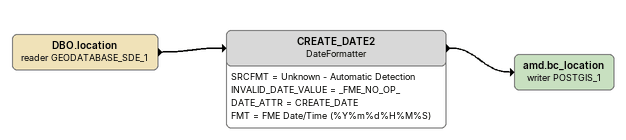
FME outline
DBO.location (reader GEODATABASE_SDE_1)
    -> CREATE_DATE2
CREATE_DATE2: DateFormatter
    SRCFMT = Unknown - Automatic Detection
    INVALID_DATE_VALUE = _FME_NO_OP_
    DATE_ATTR = CREATE_DATE
    FMT = FME Date/Time (%Y%m%d%H%M%S)
    -> amd.bc_location (writer POSTGIS_1)
amd.bc_location (writer POSTGIS_1)
